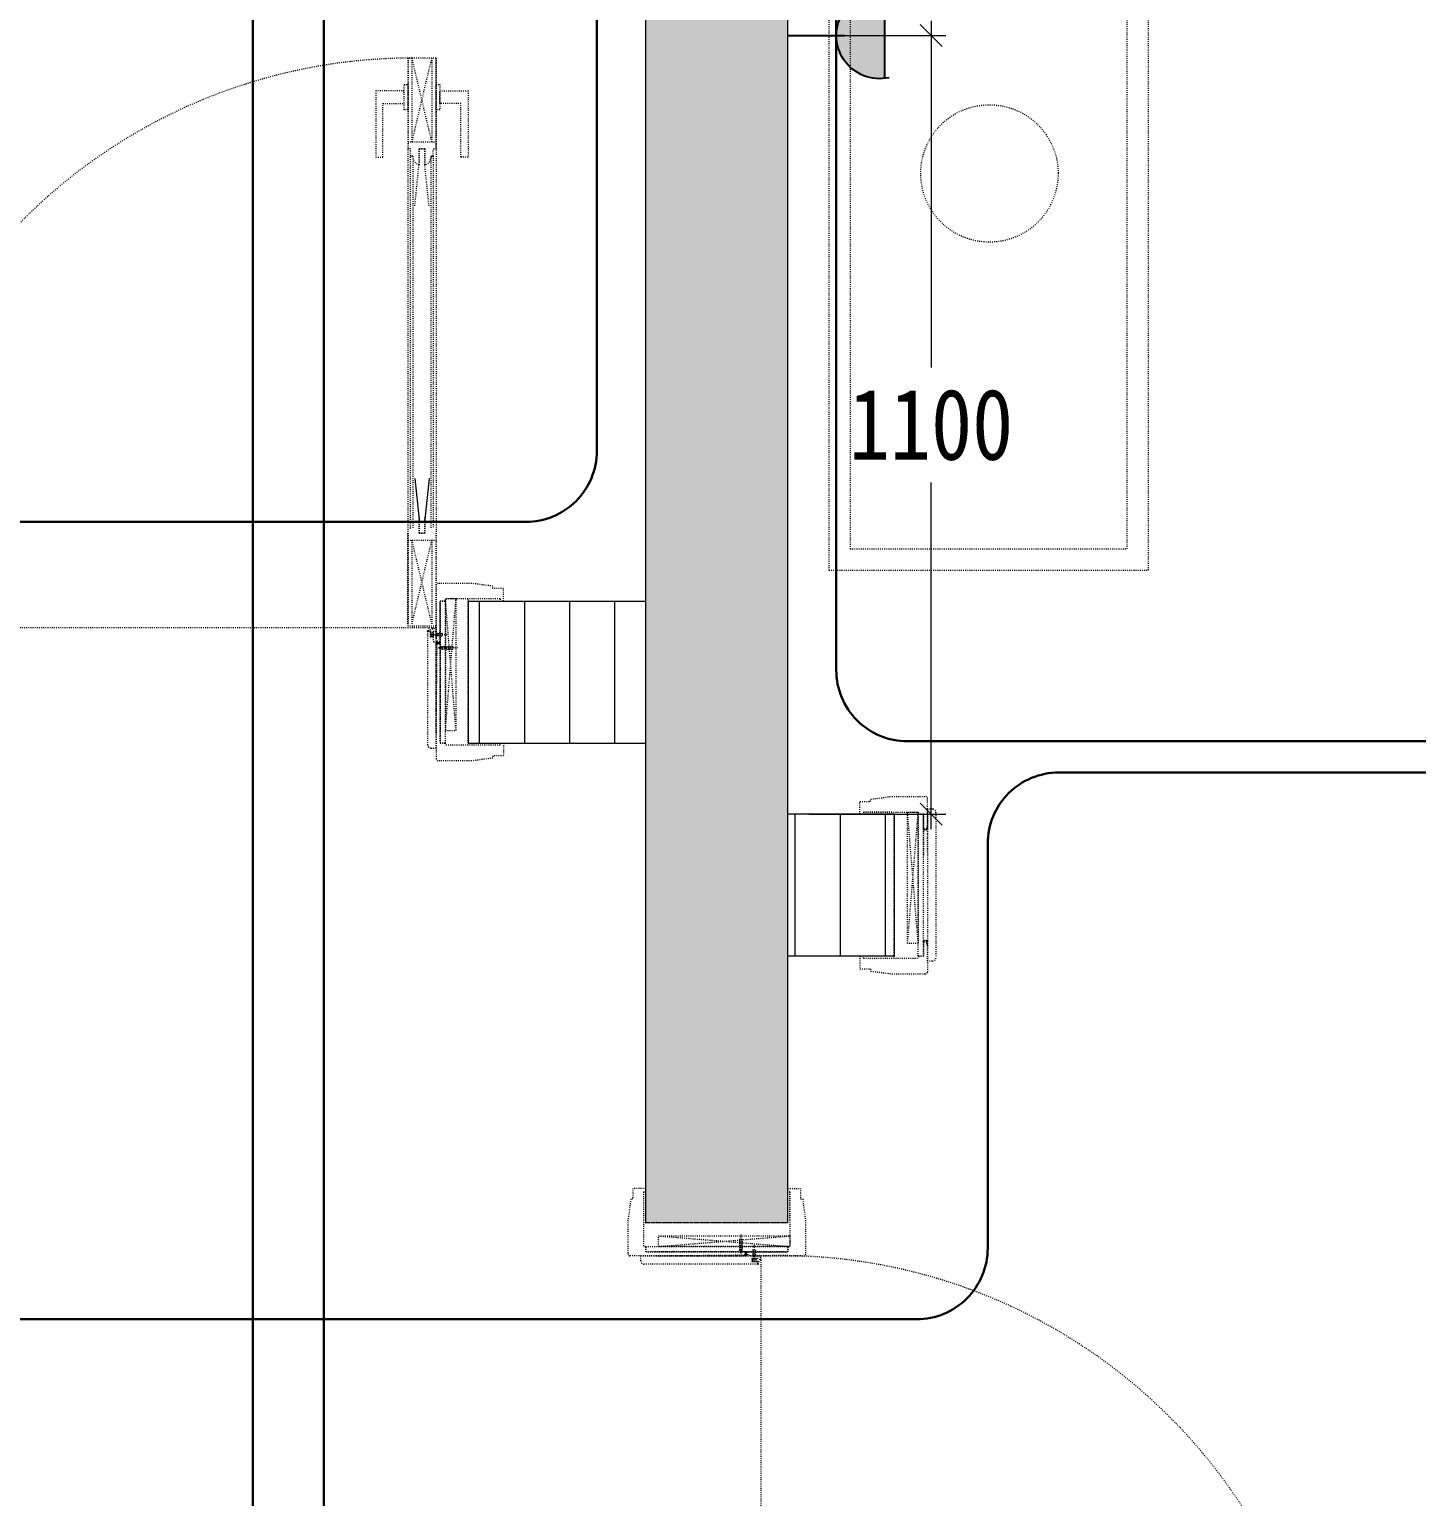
# Model space of a CAD drawing. Header units: millimetres. Extents: x -41640 to 3079702, y -5257903 to 68462.
# Drawn here: x 18815 to 20768, y 12678 to 14744 of the extents above; entities that cross this region are included whole.
import ezdxf

# ---------------------------------------------------------------- set-up
doc = ezdxf.new("R2010")
doc.units = ezdxf.units.MM
doc.header["$LTSCALE"] = 10
doc.linetypes.add('ACAD_ISO03W100', pattern=[30, 12, -18])
doc.linetypes.add('CONTINOUS', pattern=[0])
doc.layers.get('0').update_dxf_attribs({"color": 255})
doc.layers.get('Defpoints').update_dxf_attribs({"color": 255})
for name, color, linetype, lineweight in [('1弱电插座布线图', 6, 'Continuous', 30), ('1强弱电插座尺寸', 5, 'Continuous', 0), ('1强电插座布线图', 1, 'Continuous', 30), ('1强电插座布置图', 1, 'Continuous', 30), ('浅线', 251, 'CONTINOUS', 0)]:
    doc.layers.add(name, color=color, linetype=linetype, lineweight=lineweight)
doc.layers.add('2323', color=4, linetype='Continuous')
doc.layers.add('LAYER2', color=8, linetype='Continuous')
doc.styles.add('夏建东', font='', dxfattribs={"width": 0.85})
doc.styles.get('夏建东').set_extended_font_data('SimSun')
doc.dimstyles.new('g', dxfattribs={"dimtxt": 100, "dimasz": 31, "dimexe": 21, "dimexo": 30, "dimgap": 31, "dimtad": 1, "dimtih": 1, "dimtoh": 1, "dimdec": 0, "dimrnd": 10, "dimdsep": 46, "dimtxsty": '夏建东', "dimblk": 'OBLIQUE', "dimcen": 2.5, "dimdle": 21, "dimclrd": 5, "dimclre": 5, "dimclrt": 5, "dimadec": 0, "dimazin": 0, "dimtfac": 1, "dimtdec": 0, "dimtmove": 2, "dimatfit": 3, "dimldrblk": 'DOT', "dimfxl": 300, "dimlwd": -1, "dimlwe": -1, "dimarcsym": 1})
pattern_1 = [(90, (-3246102.35, 3421590.874), (-63.5, 1e-14), [])]

# ---------------------------------------------------------------- blocks, each defined once
blk = doc.blocks.new('强电插座')
at = {"lineweight": 0}
h = blk.add_hatch(color=12, dxfattribs=at)
h.set_gradient(color1=(216, 3, 3), color2=(230, 5, 5), tint=1, name='CYLINDER')
h.paths.add_polyline_path([(88497.8, 75989.2, 1.129445), (88497.8, 75909.4)])
at = {"layer": '2323', "color": 1}
for p, q in [((88452.6, 75999.6), (88452.6, 75902)), ((88497.8, 75989.2), (88497.8, 75909.4)), ((88407.2, 75949.3), (88460.4, 75949.3))]:
    blk.add_line(p, q, dxfattribs=at)
blk.add_arc((88492.9, 75949.3), 40.2, 77.2553, 282.7447, dxfattribs=at)
at = {"layer": 'LAYER2', "color": 1, "ltscale": 20}
blk.add_line((88456.4, 75966.1), (88456.4, 75966.1), dxfattribs=at)
blk = doc.blocks.new('_Oblique')
at = {"color": 0, "linetype": 'ByBlock', "lineweight": -2}
blk.add_line((-0.5, -0.5), (0.5, 0.5), dxfattribs=at)
blk = doc.blocks.new('*D709')
at = {"layer": '1强弱电插座尺寸', "color": 5}
for p, q in [((20084.4, 14756.4), (20084.4, 14268.2)), ((19912.3, 14735.4), (20105.4, 14735.4)), ((20084.4, 13618), (20084.4, 14106.2)), ((19912.3, 13639), (20105.4, 13639))]:
    blk.add_line(p, q, dxfattribs=at)
at = {"layer": 'Defpoints', "color": 0, "linetype": 'Continuous', "lineweight": 30}
for p in [(19882.3, 14735.4), (19882.3, 13639), (20084.4, 13639)]:
    blk.add_point(p, dxfattribs=at)
at = {"layer": '1强弱电插座尺寸', "color": 5, "linetype": 'Continuous', "xscale": 31, "yscale": 31, "zscale": 31}
for p, rotation in [((20084.4, 14735.4), 90), ((20084.4, 13639), 270)]:
    blk.add_blockref('_Oblique', p, dxfattribs=dict(at, rotation=rotation))
at = {"layer": '1强弱电插座尺寸', "color": 5, "linetype": 'Continuous', "lineweight": 30, "insert": (20084.4, 14187.2), "char_height": 100, "attachment_point": 5, "style": '夏建东'}
blk.add_mtext('1100', dxfattribs=at)
blk = doc.blocks.new('_Dot')
at = {"color": 0, "linetype": 'ByBlock', "lineweight": -2}
blk.add_line((-0.5, 0), (-1, 0), dxfattribs=at)
at = {"color": 0, "linetype": 'ByBlock', "const_width": 0.5}
blk.add_lwpolyline([(-0.25, 0, 1), (0.25, 0, 1)], format="xyb", close=True, dxfattribs=at)

msp = doc.modelspace()

# ---------------------------------------------------------------- hatches: boundary and pattern name
at = {"layer": '浅线'}
h = msp.add_hatch(color=256, dxfattribs=at)
h.paths.add_polyline_path([(19682.3, 13064), (19882.3, 13064), (19882.3, 17329), (24232.6, 17329), (24232.6, 16229), (24472.6, 16229), (24472.6, 17529), (19922.3, 17529), (19682.3, 17529)])
edge = h.paths.add_edge_path(flags=16)
edge.add_line((19778.6, 13679.8), (19882.3, 13679.8))
edge.add_line((19778.6, 13939.3), (19778.6, 13679.8))
edge.add_line((19778.6, 13939.3), (19778.6, 13939.3))
edge.add_line((19778.6, 13679.8), (19778.6, 13939.3))
edge = h.paths.add_edge_path(flags=17)
edge.add_line((19682.3, 14016.5), (19682.3, 14276))
edge.add_line((19682.3, 14276), (19682.3, 14016.5))
edge.add_line((19682.3, 14016.5), (19776.5, 14016.5))
h = msp.add_hatch(dxfattribs=at)
h.set_pattern_fill('ANSI31', color=256, scale=20, angle=45, style=0)
h.set_pattern_definition(pattern_1)
h.paths.add_polyline_path([(18532.4, 13939), (18282.6, 13939), (18282.6, 13739), (18532.4, 13739)])
h.paths.add_polyline_path([(19682.3, 13939), (19432.4, 13939), (19432.4, 13739), (19682.3, 13739)])
h = msp.add_hatch(dxfattribs=at)
h.set_pattern_fill('ANSI31', color=256, scale=20, angle=45, style=0)
h.set_pattern_definition(pattern_1)
h.paths.add_polyline_path([(20032.3, 13639), (19882.3, 13639), (19882.3, 13439), (20032.3, 13439)])
h.paths.add_polyline_path([(21282.6, 13629), (21132.6, 13629), (21132.6, 13429), (21282.6, 13429)])

# ---------------------------------------------------------------- linework, layer by layer
at = {"layer": '1弱电插座布线图', "linetype": 'Continuous', "lineweight": 30}
for points in [[(19646.5, 16205.5), (19158.7, 15717.7, 0.198912), (19129.4, 15647), (19129.4, 9000.6, 0.414214), (19229.4, 8900.6), (21029.8, 8900.6, -0.414214), (21129.8, 8800.6), (21129.8, 4449)], [(19646.5, 16105.5), (19258.7, 15717.7, 0.198912), (19229.4, 15647), (19229.4, 9100.6, 0.414214), (19329.4, 9000.6), (21129.8, 9000.6, -0.414214), (21229.8, 8900.6), (21229.8, 4449)]]:
    msp.add_lwpolyline(points, format="xyb", dxfattribs=at)
at = {"layer": '1强电插座布线图', "linetype": 'Continuous', "lineweight": 30}
for points in [[(19613.7, 17326.5), (19613.7, 14150.6, -0.414214), (19513.7, 14050.6), (18227.1, 14050.6)], [(22190.9, 13741.7), (20050.9, 13741.7, -0.414214), (19950.9, 13841.7), (19950.9, 17160.4, -0.414214), (20050.9, 17260.4), (23482.2, 17260.4)], [(23761, 13697.6), (20264.2, 13697.6, 0.414214), (20164.2, 13597.6), (20164.2, 13027.7, -0.414214), (20064.2, 12927.7), (18496.9, 12927.7, -0.198912), (18426.2, 12957), (18335, 13048.2)]]:
    msp.add_lwpolyline(points, format="xyb", dxfattribs=at)
at = {"layer": '浅线', "ltscale": 0.5}
for p, q in [((19682.3, 17929), (19682.3, 13064)), ((19882.3, 17329), (19882.3, 13064)), ((19432.4, 13939), (19682.3, 13939)), ((19432.4, 13739), (19682.3, 13739)), ((20032.3, 13639), (19882.3, 13639)), ((20032.3, 13439), (19882.3, 13439))]:
    msp.add_line(p, q, dxfattribs=at)
at = {"layer": '浅线', "linetype": 'ACAD_ISO03W100', "ltscale": 0.01}
for p, q in [((19347.4, 14703.8), (19347.4, 14575.8)), ((19347.4, 14703.8), (19347.4, 14575.8)), ((19387.4, 14703.8), (19347.4, 14703.8)), ((19347.4, 14703.8), (19347.4, 13903.8)), ((19347.9, 14703.8), (19347.9, 14575.8)), ((19353.4, 14703.8), (19353.4, 14585.8)), ((19353.4, 14585.8), (19381.4, 14703.8)), ((19381.4, 14585.8), (19353.4, 14703.8)), ((19381.4, 14703.8), (19381.4, 14585.8)), ((19386.9, 14703.8), (19386.9, 14575.8)), ((19387.4, 14575.8), (19387.4, 14703.8)), ((19387.4, 14575.8), (19387.4, 14703.8)), ((19387.4, 14703.8), (19387.4, 13903.8)), ((19350.9, 14575.8), (19347.4, 14575.8)), ((19350.9, 14575.8), (19347.4, 14575.8)), ((19347.9, 14585.8), (19386.9, 14585.8)), ((19351.4, 14566.3), (19351.4, 14575.3)), ((19351.4, 14566.3), (19351.4, 14575.3)), ((19363.4, 14575.8), (19371.4, 14575.8)), ((19363.4, 14553.8), (19363.4, 14575.8)), ((19371.4, 14575.8), (19363.4, 14575.8)), ((19363.4, 14575.8), (19363.4, 14553.8)), ((19363.4, 14575.8), (19363.4, 14553.8)), ((19371.4, 14575.8), (19363.4, 14575.8)), ((19363.4, 14553.8), (19363.4, 14575.8)), ((19371.4, 14575.8), (19363.4, 14575.8)), ((19371.4, 14553.8), (19371.4, 14575.8)), ((19371.4, 14553.8), (19371.4, 14575.8)), ((19371.4, 14575.8), (19371.4, 14553.8)), ((19371.4, 14553.8), (19371.4, 14575.8)), ((19383.4, 14566.3), (19383.4, 14575.3)), ((19383.4, 14566.3), (19383.4, 14575.3)), ((19383.9, 14575.8), (19387.4, 14575.8)), ((19383.9, 14575.8), (19387.4, 14575.8)), ((19351.4, 14041.3), (19351.4, 14566.3)), ((19351.4, 14041.3), (19351.4, 14566.3)), ((19353.9, 14565.8), (19351.9, 14565.8)), ((19353.9, 14565.8), (19351.9, 14565.8)), ((19354.4, 14565.3), (19354.4, 14042.3)), ((19354.4, 14565.3), (19354.4, 14042.3)), ((19357.4, 14495.8), (19363.4, 14553.8)), ((19361.9, 14553.8), (19363.4, 14553.8)), ((19377.4, 14495.8), (19371.4, 14553.8)), ((19372.9, 14553.8), (19371.4, 14553.8)), ((19380.4, 14042.3), (19380.4, 14565.3)), ((19380.4, 14042.3), (19380.4, 14565.3)), ((19380.9, 14565.8), (19382.9, 14565.8)), ((19380.9, 14565.8), (19382.9, 14565.8)), ((19383.4, 14566.3), (19383.4, 14041.3)), ((19383.4, 14566.3), (19383.4, 14041.3)), ((19363.4, 14034.8), (19363.4, 14056.8)), ((19363.4, 14034.8), (19363.4, 14056.8)), ((19363.4, 14056.8), (19363.4, 14034.8)), ((19363.4, 14056.8), (19363.4, 14034.8)), ((19371.4, 14034.8), (19371.4, 14056.8)), ((19371.4, 14056.8), (19371.4, 14034.8)), ((19371.4, 14056.8), (19371.4, 14034.8)), ((19371.4, 14056.8), (19371.4, 14034.8)), ((19347.4, 13906.8), (19347.4, 14034.8)), ((19347.4, 13906.8), (19347.4, 14034.8)), ((19347.9, 14034.8), (19347.9, 13906.8)), ((19371.4, 14034.8), (19363.4, 14034.8)), ((19371.4, 14034.8), (19363.4, 14034.8)), ((19363.4, 14034.8), (19371.4, 14034.8)), ((19371.4, 14034.8), (19363.4, 14034.8)), ((19386.9, 14034.8), (19386.9, 13906.8)), ((19387.4, 14034.8), (19387.4, 13906.8)), ((19387.4, 14034.8), (19387.4, 13906.8)), ((19347.9, 14024.8), (19386.9, 14024.8)), ((19353.4, 14024.8), (19353.4, 13906.8)), ((19353.4, 13906.8), (19381.4, 14024.8)), ((19381.4, 13906.8), (19353.4, 14024.8)), ((19381.4, 14024.8), (19381.4, 13906.8)), ((19387.4, 13886.4), (19387.4, 13961)), ((19437.4, 13964), (19390.4, 13964)), ((19467.4, 13960), (19437.4, 13964)), ((19467.4, 13957), (19467.4, 13960)), ((19482.4, 13957), (19467.4, 13957)), ((19482.4, 13939), (19482.4, 13957)), ((19387.4, 13939), (19387.4, 13893.4)), ((19392.9, 13881.4), (19392.9, 13939)), ((19399.9, 13939), (19392.9, 13939)), ((19392.9, 13879.4), (19392.9, 13939)), ((19392.9, 13939), (19400.4, 13939)), ((19392.9, 13936), (19392.9, 13879.4)), ((19392.9, 13936), (19392.9, 13879.4)), ((19400.4, 13939), (19393.4, 13939)), ((19477.4, 13942), (19399.9, 13942)), ((19399.9, 13939), (19399.9, 13942)), ((19400.4, 13757), (19415.4, 13942)), ((19415.4, 13757), (19400.4, 13942)), ((19400.4, 13937), (19400.4, 13942)), ((19415.4, 13942), (19400.4, 13942)), ((19400.4, 13942), (19400.4, 13757)), ((19400.4, 13739), (19400.4, 13939)), ((19415.4, 13757), (19415.4, 13942)), ((19432.4, 13736), (19432.4, 13942)), ((19477.4, 13942), (19477.4, 13939)), ((19477.4, 13939), (19482.4, 13939)), ((19387.4, 13901.4), (18579.4, 13901.4)), ((19387.4, 13903.8), (19347.4, 13903.8)), ((19375.4, 13896.4), (19375.4, 13897.1)), ((19380.2, 13896.4), (19375.4, 13896.4)), ((19379.4, 13896.4), (19375.4, 13896.4)), ((19375.4, 13896.4), (19375.4, 13737)), ((19375.8, 13897.5), (19381.2, 13899.3)), ((19379.4, 13888.4), (19379.4, 13896.4)), ((19379.4, 13888.4), (19379.4, 13896.4)), ((19379.4, 13888.4), (19379.4, 13896.4)), ((19383.4, 13888.4), (19379.4, 13888.4)), ((19383.4, 13888.4), (19379.4, 13888.4)), ((19383.4, 13888.4), (19379.4, 13888.4)), ((19380.2, 13892.9), (19379.5, 13893.3)), ((19381.3, 13889.4), (19379.5, 13890.7)), ((19380, 13893.7), (19379.8, 13893.7)), ((19380, 13891.1), (19379.8, 13891.1)), ((19380.2, 13893.7), (19380.2, 13896.4)), ((19380.2, 13891.1), (19380.2, 13892.9)), ((19380.9, 13891.8), (19382.9, 13891.8)), ((19380.9, 13891.8), (19382.9, 13891.8)), ((19381.2, 13901.2), (19381.2, 13899.3)), ((19381.3, 13889.4), (19381.6, 13889.4)), ((19381.4, 13901.4), (19381.4, 13901.4)), ((19381.6, 13889.4), (19383.3, 13890.7)), ((19381.7, 13899.5), (19387.4, 13901.4)), ((19381.7, 13901.2), (19381.7, 13899.5)), ((19382.7, 13893.7), (19382.7, 13896.4)), ((19387.4, 13896.4), (19382.7, 13896.4)), ((19382.7, 13892.9), (19383.3, 13893.3)), ((19382.7, 13891.1), (19382.7, 13892.9)), ((19382.8, 13893.7), (19383, 13893.7)), ((19382.8, 13891.1), (19383, 13891.1)), ((19383.4, 13896.4), (19383.4, 13888.4)), ((19383.4, 13896.4), (19387.4, 13896.4)), ((19383.4, 13896.4), (19387.4, 13896.4)), ((19383.4, 13896.4), (19383.4, 13888.4)), ((19383.4, 13888.4), (19383.4, 13896.4)), ((19383.4, 13896.4), (19387.4, 13896.4)), ((19383.4, 13891.3), (19383.4, 13882.3)), ((19383.4, 13891.3), (19383.4, 13882.3)), ((19389.4, 13893.5), (19384.4, 13891.7)), ((19389.4, 13889.9), (19384.4, 13891.7)), ((19402.7, 13891.7), (19384.4, 13891.7)), ((19387.4, 13896.4), (19387.4, 13901.4)), ((19387.4, 13896.4), (19387.4, 13901.1)), ((19387.4, 13879.4), (19387.4, 13896.4)), ((19387.4, 13879.4), (19387.4, 13896.4)), ((19387.4, 13879.4), (19387.4, 13896.4)), ((19387.4, 13893.4), (19387.4, 13886.4)), ((19396, 13893.5), (19389.4, 13893.5)), ((19396.6, 13889.9), (19389.4, 13889.9)), ((19392.9, 13888.4), (19392.9, 13886.4)), ((19432.4, 13896.6), (19432.4, 13876.6)), ((19383.9, 13881.8), (19387.4, 13881.8)), ((19383.9, 13881.8), (19387.4, 13881.8)), ((19387.4, 13886.4), (19388.8, 13881.4)), ((19387.4, 13754), (19387.4, 13881)), ((19387.4, 13881), (19392.9, 13881)), ((19387.4, 13732), (19387.4, 13881)), ((19392.9, 13881), (19387.4, 13881)), ((19392.9, 13881), (19387.4, 13881)), ((19387.4, 13881), (19387.4, 13881)), ((19387.4, 13754), (19387.4, 13881)), ((19387.4, 13881), (19392.9, 13881)), ((19387.4, 13880.5), (19387.4, 13754)), ((19392.9, 13879.4), (19387.4, 13879.4)), ((19392.9, 13879.4), (19387.4, 13879.4)), ((19387.4, 13879.4), (19392.9, 13879.4)), ((19387.4, 13754), (19388.8, 13879)), ((19387.4, 13754), (19388.8, 13879)), ((19392.9, 13881.4), (19388.8, 13881.4)), ((19392.9, 13879), (19388.8, 13879)), ((19392.9, 13879), (19388.8, 13879)), ((19395.4, 13874.8), (19390.4, 13873)), ((19417.7, 13873), (19390.4, 13873)), ((19395.4, 13871.2), (19390.4, 13873)), ((19392.9, 13879), (19392.9, 13881)), ((19392.9, 13881), (19392.9, 13754)), ((19392.9, 13742), (19392.9, 13881)), ((19392.9, 13742), (19392.9, 13881)), ((19392.9, 13879), (19392.9, 13881)), ((19392.9, 13879), (19392.9, 13739)), ((19392.9, 13879), (19392.9, 13739)), ((19411, 13874.8), (19395.4, 13874.8)), ((19411.6, 13871.2), (19395.4, 13871.2)), ((19387.4, 13754), (19387.4, 13717)), ((19387.4, 13732), (19387.4, 13754)), ((19400.4, 13757), (19415.4, 13757)), ((19380.4, 13732), (19387.4, 13732)), ((19392.9, 13739), (19400.4, 13739)), ((19399.9, 13739), (19392.9, 13739)), ((19392.9, 13739), (19400.4, 13739)), ((19399.9, 13739), (19399.9, 13736)), ((19477.4, 13736), (19399.9, 13736)), ((19477.4, 13736), (19477.4, 13739)), ((19477.4, 13739), (19482.4, 13739)), ((19482.4, 13739), (19482.4, 13721)), ((19437.4, 13714), (19390.4, 13714)), ((19467.4, 13718), (19437.4, 13714)), ((19482.4, 13721), (19467.4, 13721)), ((19467.4, 13721), (19467.4, 13718)), ((19999.3, 13660), (20029.3, 13664)), ((19999.3, 13657), (19999.3, 13660)), ((20029.3, 13664), (20076.3, 13664)), ((20079.3, 13586.4), (20079.3, 13661)), ((19984.3, 13657), (19999.3, 13657)), ((19984.3, 13639), (19984.3, 13657)), ((19989.3, 13639), (19984.3, 13639)), ((19989.3, 13642), (19989.3, 13639)), ((19989.3, 13642), (20066.8, 13642)), ((20029.3, 13642), (19989.3, 13642)), ((20032.3, 13437.5), (20032.3, 13640.5)), ((20066.3, 13457), (20051.3, 13642)), ((20051.3, 13457), (20066.3, 13642)), ((20051.3, 13642), (20066.3, 13642)), ((20051.3, 13457), (20051.3, 13642)), ((20066.3, 13637), (20066.3, 13642)), ((20066.3, 13642), (20066.3, 13457)), ((20066.3, 13639), (20073.3, 13639)), ((20073.8, 13639), (20066.3, 13639)), ((20066.3, 13439), (20066.3, 13639)), ((20073.8, 13639), (20066.3, 13639)), ((20073.8, 13639), (20066.3, 13639)), ((20066.8, 13639), (20066.8, 13642)), ((20066.8, 13639), (20066.8, 13642)), ((20066.8, 13639), (20073.8, 13639)), ((20066.8, 13639), (20073.8, 13639)), ((20073.8, 13581.4), (20073.8, 13639)), ((20073.8, 13461), (20073.8, 13639)), ((20073.8, 13619), (20073.8, 13639)), ((20073.8, 13619), (20073.8, 13639)), ((20079.3, 13646), (20079.3, 13617)), ((20086.3, 13646), (20079.3, 13646)), ((20079.3, 13646), (20079.3, 13624)), ((20079.3, 13639), (20079.3, 13461)), ((20091.3, 13641), (20091.3, 13437)), ((20073.8, 13636), (20073.8, 13579.4)), ((20073.8, 13636), (20073.8, 13579.4)), ((20073.8, 13636), (20073.8, 13617)), ((20073.8, 13636), (20073.8, 13617)), ((20073.8, 13617), (20073.8, 13624)), ((20073.8, 13619), (20078, 13619)), ((20073.8, 13619), (20073.8, 13617)), ((20073.8, 13619), (20078, 13619)), ((20073.8, 13619), (20073.8, 13617)), ((20079.3, 13624), (20078, 13619)), ((20079.3, 13624), (20078, 13619)), ((20079.3, 13624), (20079.3, 13617)), ((20079.3, 13617.5), (20079.3, 13624)), ((20079.3, 13624), (20079.3, 13617)), ((20079.3, 13617), (20073.8, 13617)), ((20073.8, 13617), (20079.3, 13617)), ((20073.8, 13617), (20079.3, 13617)), ((20079.3, 13617), (20073.8, 13617)), ((20079.3, 13617), (20079.3, 13617)), ((20066.3, 13457), (20051.3, 13457)), ((20073.8, 13459), (20073.8, 13461)), ((20079.3, 13461), (20073.8, 13461)), ((20073.8, 13461), (20073.8, 13454)), ((20073.8, 13442), (20073.8, 13461)), ((20073.8, 13461), (20079.3, 13461)), ((20073.8, 13461), (20079.3, 13461)), ((20073.8, 13442), (20073.8, 13461)), ((20079.3, 13461), (20073.8, 13461)), ((20073.8, 13459), (20073.8, 13461)), ((20073.8, 13459), (20078, 13459)), ((20073.8, 13459), (20073.8, 13439)), ((20073.8, 13459), (20078, 13459)), ((20073.8, 13459), (20073.8, 13439)), ((20079.3, 13454), (20078, 13459)), ((20079.3, 13454), (20078, 13459)), ((20079.3, 13454), (20079.3, 13461)), ((20079.3, 13432), (20079.3, 13461)), ((20079.3, 13461), (20079.3, 13461)), ((20079.3, 13454), (20079.3, 13461)), ((20079.3, 13460.5), (20079.3, 13454)), ((20079.3, 13454), (20079.3, 13417)), ((20079.3, 13432), (20079.3, 13454)), ((19989.3, 13439), (19984.3, 13439)), ((19984.3, 13439), (19984.3, 13421)), ((19989.3, 13436), (19989.3, 13439)), ((19989.3, 13436), (20066.8, 13436)), ((20073.8, 13439), (20066.3, 13439)), ((20073.8, 13439), (20066.3, 13439)), ((20066.8, 13439), (20073.8, 13439)), ((20066.8, 13439), (20066.8, 13436)), ((20086.3, 13432), (20079.3, 13432)), ((19984.3, 13421), (19999.3, 13421)), ((19999.3, 13421), (19999.3, 13418)), ((19999.3, 13418), (20029.3, 13414)), ((20029.3, 13414), (20076.3, 13414)), ((19682.6, 13112), (19664.6, 13112)), ((19664.6, 13112), (19664.6, 13097)), ((19679.6, 13107), (19679.6, 13029.5)), ((19679.6, 13107), (19682.6, 13107)), ((19682.6, 13107), (19682.6, 13112)), ((19882.6, 13112), (19900.6, 13112)), ((19882.6, 13107), (19882.6, 13112)), ((19885.6, 13107), (19882.6, 13107)), ((19885.6, 13107), (19885.6, 13029.5)), ((19885.6, 13067), (19885.6, 13107)), ((19900.6, 13112), (19900.6, 13097)), ((19661.6, 13097), (19657.6, 13067)), ((19664.6, 13097), (19661.6, 13097)), ((19900.6, 13097), (19903.6, 13097)), ((19903.6, 13097), (19907.6, 13067)), ((19657.6, 13067), (19657.6, 13020)), ((19681.1, 13064), (19884.1, 13064)), ((19682.3, 13064), (19882.3, 13064)), ((19907.6, 13067), (19907.6, 13020)), ((19700.6, 13030), (19885.6, 13045)), ((19700.6, 13045), (19885.6, 13030)), ((19700.6, 13045), (19885.6, 13045)), ((19700.6, 13030), (19700.6, 13045)), ((19814.8, 13041.1), (19814.8, 13025)), ((19816.6, 13047.2), (19816.6, 13020)), ((19818.4, 13040.5), (19818.4, 13025)), ((19885.6, 13045), (19885.6, 13030)), ((19682.6, 13029.5), (19679.6, 13029.5)), ((19682.6, 13022.5), (19682.6, 13030)), ((19682.6, 13030), (19882.6, 13030)), ((19682.6, 13022.5), (19682.6, 13030)), ((19682.6, 13029.5), (19682.6, 13022.5)), ((19822.6, 13022.5), (19682.6, 13022.5)), ((19822.6, 13022.5), (19682.6, 13022.5)), ((19685.6, 13022.5), (19824.6, 13022.5)), ((19685.6, 13022.5), (19824.6, 13022.5)), ((19824.6, 13022.5), (19697.6, 13022.5)), ((19885.6, 13030), (19700.6, 13030)), ((19814.8, 13025), (19816.6, 13020)), ((19818.4, 13025), (19816.6, 13020)), ((19822.6, 13022.5), (19822.6, 13018.3)), ((19822.6, 13022.5), (19824.6, 13022.5)), ((19822.6, 13022.5), (19822.6, 13018.3)), ((19822.6, 13022.5), (19824.6, 13022.5)), ((19879.6, 13022.5), (19823, 13022.5)), ((19823, 13022.5), (19823, 13017)), ((19823, 13022.5), (19823, 13017)), ((19879.6, 13022.5), (19823, 13022.5)), ((19823, 13017), (19823, 13022.5)), ((19823, 13022.5), (19882.6, 13022.5)), ((19824.6, 13017), (19824.6, 13022.5)), ((19824.6, 13022.5), (19824.6, 13017)), ((19824.6, 13022.5), (19824.6, 13017)), ((19824.6, 13017), (19824.6, 13022.5)), ((19825, 13022.5), (19825, 13018.3)), ((19825, 13022.5), (19882.6, 13022.5)), ((19832, 13022.5), (19830, 13022.5)), ((19833.5, 13026.1), (19833.5, 13019)), ((19833.5, 13019), (19835.3, 13014)), ((19835.3, 13032.2), (19835.3, 13014)), ((19837.1, 13019), (19835.3, 13014)), ((19837.1, 13025.5), (19837.1, 13019)), ((19880.6, 13030), (19885.6, 13030)), ((19882.6, 13030), (19882.6, 13023)), ((19882.6, 13022.5), (19882.6, 13030)), ((19882.6, 13029.5), (19885.6, 13029.5)), ((19882.6, 13029.5), (19882.6, 13022.5)), ((19697.6, 13017), (19660.6, 13017)), ((19675.6, 13017), (19824.6, 13017)), ((19675.6, 13010), (19675.6, 13017)), ((19675.6, 13017), (19697.6, 13017)), ((19840, 13005), (19680.6, 13005)), ((19697.6, 13017), (19822.6, 13018.3)), ((19697.6, 13017), (19822.6, 13018.3)), ((19697.6, 13017), (19824.6, 13017)), ((19824.1, 13017), (19697.6, 13017)), ((19697.6, 13017), (19824.6, 13017)), ((19823, 13017), (19840, 13017)), ((19823, 13017), (19840, 13017)), ((19823, 13017), (19840, 13017)), ((19824.6, 13017), (19824.6, 13017)), ((19830, 13017), (19825, 13018.3)), ((19830, 13017), (19904.6, 13017)), ((19837, 13017), (19830, 13017)), ((19840, 13013), (19832, 13013)), ((19832, 13013), (19832, 13009)), ((19832, 13013), (19832, 13009)), ((19840, 13013), (19832, 13013)), ((19832, 13013), (19832, 13009)), ((19832, 13013), (19840, 13013)), ((19832, 13009), (19840, 13009)), ((19832, 13009), (19840, 13009)), ((19832, 13009), (19840, 13009)), ((19833, 13011.1), (19834.3, 13012.9)), ((19833, 13010.8), (19833, 13011.1)), ((19833, 13010.8), (19834.3, 13009.1)), ((19834.6, 13012.4), (19834.7, 13012.6)), ((19834.6, 13009.6), (19834.7, 13009.4)), ((19834.7, 13012.2), (19836.5, 13012.2)), ((19834.7, 13009.7), (19836.5, 13009.7)), ((19836.5, 13012.2), (19836.9, 13012.9)), ((19836.5, 13009.7), (19836.9, 13009.1)), ((19882.6, 13017), (19837, 13017)), ((19837.3, 13012.4), (19837.3, 13012.6)), ((19837.3, 13012.2), (19840, 13012.2)), ((19837.3, 13009.7), (19840, 13009.7)), ((19837.3, 13009.6), (19837.3, 13009.4)), ((19840, 13017), (19840, 13012.2)), ((19840, 13013), (19840, 13017)), ((19840, 13013), (19840, 13017)), ((19840, 13017), (19845, 13017)), ((19840, 13017), (19844.7, 13017)), ((19840, 13013), (19840, 13017)), ((19840, 13009.7), (19840, 13005)), ((19840, 13009), (19840, 13005)), ((19840, 13005), (19840.7, 13005)), ((19841.1, 13005.3), (19842.9, 13010.7)), ((19844.8, 13010.7), (19842.9, 13010.7)), ((19843.1, 13011.2), (19845, 13017)), ((19844.8, 13011.2), (19843.1, 13011.2)), ((19845, 12209), (19845, 13017)), ((19845, 13011), (19845, 13011))]:
    msp.add_line(p, q, dxfattribs=at)
at = {"layer": '浅线', "lineweight": 5}
for p, q in [((19357.4, 14111.8), (19363.4, 14053.8)), ((19357.4, 14111.8), (19363.4, 14053.8)), ((19377.4, 14111.8), (19371.4, 14053.8)), ((19377.4, 14111.8), (19371.4, 14053.8))]:
    msp.add_line(p, q, dxfattribs=at)
at = {"layer": '浅线'}
for p, q in [((19432.4, 13939), (19432.4, 13739)), ((20032.3, 13639), (20032.3, 13439))]:
    msp.add_line(p, q, dxfattribs=at)
at = {"layer": '浅线', "linetype": 'ACAD_ISO03W100', "ltscale": 0.01}
msp.add_lwpolyline([(19940.5, 14982.6), (19940.5, 13982.6), (20390.5, 13982.6), (20390.5, 14982.6), (19940.5, 14982.6)], dxfattribs=at)
for points in [[(19970.5, 14952.6), (19970.5, 14012.6), (20360.5, 14012.6), (20360.5, 14952.6)], [(19312.4, 14657.7), (19302.4, 14657.7), (19302.4, 14564.4), (19312.4, 14564.4), (19312.4, 14639.9), (19342.4, 14639.9), (19342.4, 14657.7)], [(19342.4, 14631), (19342.4, 14666.6), (19347.4, 14666.6), (19347.4, 14631)], [(19387.4, 14631), (19387.4, 14666.6), (19392.4, 14666.6), (19392.4, 14631)], [(19422.4, 14657.7), (19432.4, 14657.7), (19432.4, 14564.4), (19422.4, 14564.4), (19422.4, 14639.9), (19392.4, 14639.9), (19392.4, 14657.7)]]:
    msp.add_lwpolyline(points, close=True, dxfattribs=at)
msp.add_circle((20166.6, 14541.3, 0), 96.7, dxfattribs=at)
for centre, radius, start, end in [((19354.6, 13928.3), 775.5, 90.0854, 181.7641), ((19350.9, 14575.3), 0.5, 0, 90), ((19350.9, 14575.3), 0.5, 0, 90), ((19383.9, 14575.3), 0.5, 90, 180), ((19383.9, 14575.3), 0.5, 90, 180), ((19351.9, 14566.3), 0.5, 180, 270), ((19351.9, 14566.3), 0.5, 180, 270), ((19353.9, 14565.3), 0.5, 0, 90), ((19353.9, 14565.3), 0.5, 0, 90), ((19367, 14565.3), 12.6, 179.952, 246.2107), ((19367.9, 14565.3), 12.6, 293.7893, 0.048), ((19380.9, 14565.3), 0.5, 90, 180), ((19380.9, 14565.3), 0.5, 90, 180), ((19382.9, 14566.3), 0.5, 270, 0), ((19382.9, 14566.3), 0.5, 270, 0), ((19390.4, 13961), 3, 90, 180), ((19367.9, 13892.3), 12.6, 359.952, 66.2107), ((19375.9, 13897.1), 0.5, 108.4349, 180), ((19379.7, 13893.5), 0.25, 53.9587, 233.9356), ((19379.7, 13890.9), 0.25, 53.9587, 233.9356), ((19380.1, 13893.7), 0.1, 231.3507, 0), ((19380.1, 13891.1), 0.1, 231.3507, 0), ((19380.9, 13892.3), 0.5, 180, 270), ((19380.9, 13892.3), 0.5, 180, 270), ((19381.4, 13901.2), 0.25, 90, 180), ((19381.4, 13901.2), 0.25, 0, 90), ((19382.8, 13893.7), 0.1, 180, 308.6493), ((19382.8, 13891.1), 0.1, 180, 308.6493), ((19382.9, 13891.3), 0.5, 0, 90), ((19382.9, 13891.3), 0.5, 0, 90), ((19383.2, 13893.5), 0.25, 306.0644, 126.0413), ((19383.2, 13890.9), 0.25, 306.0644, 126.0413), ((19388.2, 13893), 0.322, 137.1598, 176.6381), ((19408.6, 13894.8), 20.7, 184.3616, 188.5092), ((19390.2, 13893.5), 0.322, 137.1598, 176.6381), ((19390.2, 13893.5), 0.322, 137.1598, 176.6381), ((19410.6, 13895.3), 20.7, 184.3616, 195.6384), ((19410.6, 13895.3), 20.7, 184.3616, 195.6384), ((19390.4, 13889.9), 0.363, 327.7921, 1.0654), ((19390.4, 13889.9), 0.363, 327.7921, 1.0654), ((19392.2, 13893.5), 0.322, 137.1598, 176.6381), ((19392.2, 13893.5), 0.322, 137.1598, 176.6381), ((19412.6, 13895.3), 20.7, 184.3616, 195.6384), ((19412.6, 13895.3), 20.7, 184.3616, 195.6384), ((19392.4, 13889.9), 0.363, 327.7921, 1.0654), ((19392.4, 13889.9), 0.363, 327.7921, 1.0654), ((19394.2, 13893.5), 0.322, 137.1598, 176.6381), ((19414.6, 13895.3), 20.7, 184.3616, 195.6384), ((19394.4, 13889.9), 0.363, 327.7921, 1.0654), ((19396.2, 13893.5), 0.322, 137.1598, 176.6381), ((19383.9, 13882.3), 0.5, 180, 270), ((19383.9, 13882.3), 0.5, 180, 270), ((19394.2, 13874.2), 0.322, 137.1598, 176.6381), ((19414.6, 13876), 20.7, 184.3616, 188.5092), ((19396.2, 13874.8), 0.322, 137.1598, 176.6381), ((19416.6, 13876.5), 20.7, 184.3616, 195.6384), ((19396.4, 13871.2), 0.363, 327.7921, 1.0654), ((19398.2, 13874.8), 0.322, 137.1598, 176.6381), ((19418.6, 13876.5), 20.7, 184.3616, 195.6384), ((19398.4, 13871.2), 0.363, 327.7921, 1.0654), ((19400.2, 13874.8), 0.322, 137.1598, 176.6381), ((19420.6, 13876.5), 20.7, 184.3616, 195.6384), ((19400.4, 13871.2), 0.363, 327.7921, 1.0654), ((19402.2, 13874.8), 0.322, 137.1598, 176.6381), ((19422.6, 13876.5), 20.7, 184.3616, 195.6384), ((19402.4, 13871.2), 0.363, 327.7921, 1.0654), ((19404.2, 13874.7), 0.322, 137.1598, 176.6381), ((19404.2, 13874.8), 0.322, 137.1598, 176.6381), ((19424.6, 13876.5), 20.7, 184.3616, 195.6384), ((19424.6, 13876.5), 20.7, 184.3616, 195.6384), ((19404.4, 13871.2), 0.363, 327.7921, 1.0654), ((19404.4, 13871.2), 0.363, 327.7921, 1.0654), ((19406.2, 13874.7), 0.322, 137.1598, 176.6381), ((19426.6, 13876.5), 20.7, 184.3616, 195.6384), ((19406.4, 13871.2), 0.363, 327.7921, 1.0654), ((19408.2, 13874.7), 0.322, 137.1598, 176.6381), ((19408.2, 13874.7), 0.322, 137.1598, 176.6381), ((19428.6, 13876.5), 20.7, 184.3616, 195.6384), ((19428.6, 13876.5), 20.7, 184.3616, 195.6384), ((19408.4, 13871.2), 0.363, 327.7921, 1.0654), ((19408.4, 13871.1), 0.363, 327.7921, 1.0654), ((19410.2, 13874.7), 0.322, 137.1598, 176.6381), ((19410.2, 13874.7), 0.322, 137.1598, 176.6381), ((19430.6, 13876.5), 20.7, 184.3616, 195.6384), ((19430.6, 13876.5), 20.7, 184.3616, 195.6384), ((19410.4, 13871.2), 0.363, 327.7921, 1.0654), ((19410.4, 13871.1), 0.363, 327.7921, 1.0654), ((19411.2, 13874.8), 0.322, 137.1598, 176.6381), ((19380.4, 13737), 5, 180, 270), ((19390.4, 13717), 3, 180, 270), ((20076.3, 13661), 3, 0, 90), ((20086.3, 13641), 5, 0, 90), ((20086.3, 13437), 5, 270, 0), ((20076.3, 13417), 3, 270, 0), ((19814.7, 13039.9), 0.363, 88.9346, 122.2079), ((19814.7, 13039.9), 0.363, 88.9346, 122.2079), ((19820.1, 13060.1), 20.7, 254.3616, 265.6384), ((19820.1, 13060.1), 20.7, 254.3616, 265.6384), ((19818.3, 13039.7), 0.322, 273.3619, 312.8402), ((19818.3, 13039.7), 0.322, 273.3619, 312.8402), ((19818.3, 13040.7), 0.322, 273.3619, 312.8402), ((19660.6, 13020), 3, 180, 270), ((19814.7, 13037.9), 0.363, 88.9346, 122.2079), ((19814.7, 13037.9), 0.363, 88.9346, 122.2079), ((19820.1, 13058.1), 20.7, 254.3616, 265.6384), ((19820.1, 13058.1), 20.7, 254.3616, 265.6384), ((19814.7, 13035.9), 0.363, 88.9346, 122.2079), ((19820.1, 13056.1), 20.7, 254.3616, 265.6384), ((19814.7, 13033.9), 0.363, 88.9346, 122.2079), ((19820.1, 13054.1), 20.7, 254.3616, 265.6384), ((19814.8, 13033.9), 0.363, 88.9346, 122.2079), ((19820.1, 13054.1), 20.7, 254.3616, 265.6384), ((19814.8, 13031.9), 0.363, 88.9346, 122.2079), ((19820.1, 13052.1), 20.7, 254.3616, 265.6384), ((19814.8, 13029.9), 0.363, 88.9346, 122.2079), ((19820.1, 13050.1), 20.7, 254.3616, 265.6384), ((19814.8, 13027.9), 0.363, 88.9346, 122.2079), ((19820.1, 13048.1), 20.7, 254.3616, 265.6384), ((19814.8, 13025.9), 0.363, 88.9346, 122.2079), ((19820.1, 13046.1), 20.7, 254.3616, 265.6384), ((19819.6, 13044.1), 20.7, 261.4908, 265.6384), ((19817.8, 13023.7), 0.322, 273.3619, 312.8402), ((19818.3, 13037.7), 0.322, 273.3619, 312.8402), ((19818.3, 13037.7), 0.322, 273.3619, 312.8402), ((19818.3, 13035.7), 0.322, 273.3619, 312.8402), ((19818.3, 13033.7), 0.322, 273.3619, 312.8402), ((19818.3, 13033.7), 0.322, 273.3619, 312.8402), ((19818.3, 13031.7), 0.322, 273.3619, 312.8402), ((19818.3, 13029.7), 0.322, 273.3619, 312.8402), ((19818.3, 13027.7), 0.322, 273.3619, 312.8402), ((19818.3, 13025.7), 0.322, 273.3619, 312.8402), ((19833.5, 13023.9), 0.363, 88.9346, 122.2079), ((19838.9, 13044.1), 20.7, 254.3616, 265.6384), ((19833.5, 13021.9), 0.363, 88.9346, 122.2079), ((19833.5, 13021.9), 0.363, 88.9346, 122.2079), ((19838.9, 13042.1), 20.7, 254.3616, 265.6384), ((19838.9, 13042.1), 20.7, 254.3616, 265.6384), ((19833.5, 13019.9), 0.363, 88.9346, 122.2079), ((19833.5, 13019.9), 0.363, 88.9346, 122.2079), ((19838.9, 13040.1), 20.7, 254.3616, 265.6384), ((19838.9, 13040.1), 20.7, 254.3616, 265.6384), ((19837.1, 13025.7), 0.322, 273.3619, 312.8402), ((19837.1, 13023.7), 0.322, 273.3619, 312.8402), ((19837.1, 13021.7), 0.322, 273.3619, 312.8402), ((19837.1, 13021.7), 0.322, 273.3619, 312.8402), ((19837.1, 13019.7), 0.322, 273.3619, 312.8402), ((19837.1, 13019.7), 0.322, 273.3619, 312.8402), ((19904.6, 13020), 3, 270, 0), ((19680.6, 13010), 5, 180, 270), ((19834.5, 13012.7), 0.25, 323.9587, 143.9356), ((19834.5, 13009.2), 0.25, 216.0644, 36.0413), ((19834.7, 13012.3), 0.1, 141.3507, 270), ((19834.7, 13009.6), 0.1, 90, 218.6493), ((19838.4, 13038.1), 20.7, 261.4908, 265.6384), ((19836.6, 13017.7), 0.322, 273.3619, 312.8402), ((19837.1, 13012.7), 0.25, 323.9587, 143.9356), ((19837.1, 13009.2), 0.25, 216.0644, 36.0413), ((19837.3, 13012.3), 0.1, 141.3507, 270), ((19837.3, 13009.6), 0.1, 90, 218.6493), ((19840.7, 13005.5), 0.5, 270, 341.5651), ((19844.8, 13011), 0.25, 0, 90), ((19844.8, 13011), 0.25, 270, 0), ((19871.9, 12241.8), 775.5, 0.0854, 91.7641)]:
    msp.add_arc(centre, radius, start, end, dxfattribs=at)
for p in [(19432.4, 13875.3), (20032.3, 13453.8), (19697.4, 13064)]:
    msp.add_point(p, dxfattribs=at)

# ---------------------------------------------------------------- block references
at = {"layer": '1强电插座布置图', "color": 7, "xscale": -1.511459389235824, "yscale": 1.511459389468655, "zscale": 1.511459389440006, "rotation": 180}
msp.add_blockref('强电插座', (-113741.5, 129529.7), dxfattribs=at)

# ---------------------------------------------------------------- dimensions: what is measured, and where the dimension line sits
at = {"layer": '1强弱电插座尺寸', "linetype": 'Continuous', "lineweight": 30}
dim = msp.add_linear_dim(base=(20084.4, 13639), p1=(19882.3, 14735.4), p2=(19882.3, 13639), angle=90, dimstyle='g', override={"dimfxlon": 1}, dxfattribs=at)
dim.commit()
dim.dimension.update_dxf_attribs({"geometry": '*D709', "text_midpoint": (20084.4, 14187.2)})

doc.saveas('drawing.dxf')
